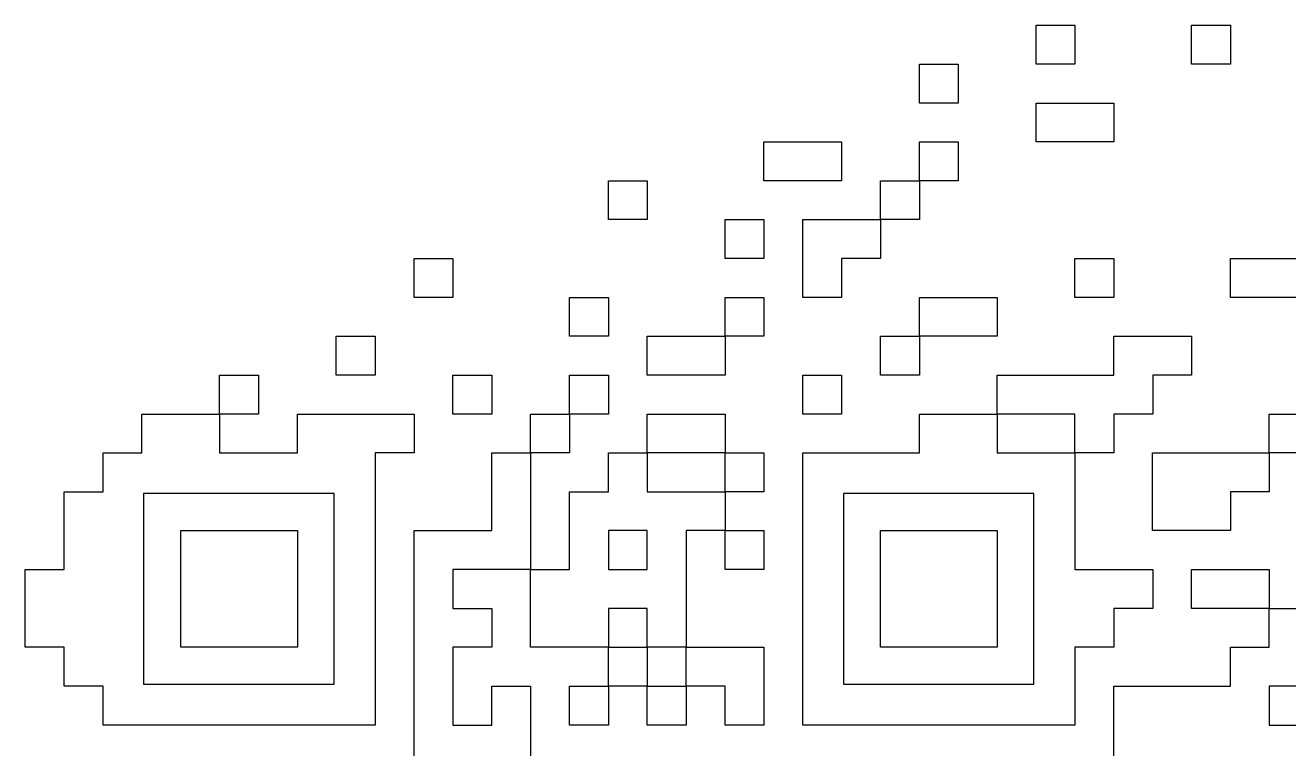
# Model space of a CAD drawing. Extents: x 1.41 to 9.86, y -5.67 to -2.11.
# Drawn here: x 2.478 to 3.073, y -5.21 to -4.869 of the extents above; entities that cross this region are included whole.
import ezdxf

# ---------------------------------------------------------------- set-up
doc = ezdxf.new("R2010")
doc.units = 0
doc.header["$MEASUREMENT"] = 0
doc.layers.add('BLACK', color=7, linetype='CONTINUOUS')

msp = doc.modelspace()

# ---------------------------------------------------------------- linework, layer by layer
at = {"layer": 'BLACK', "linetype": 'CONTINUOUS'}
for p, q in [((2.95418, -4.88723), (2.95418, -4.86889)), ((2.95418, -4.86889), (2.95419, -4.86889)), ((2.95419, -4.86889), (2.95419, -4.86889)), ((2.95419, -4.86889), (2.97252, -4.86889)), ((2.97252, -4.86889), (2.97252, -4.86889)), ((2.97252, -4.86889), (2.97252, -4.88723)), ((2.97252, -4.86889), (2.97252, -4.86889)), ((3.02752, -4.88723), (3.02752, -4.86889)), ((3.02752, -4.86889), (3.02752, -4.86889)), ((3.02752, -4.86889), (3.02752, -4.86889)), ((3.02752, -4.86889), (3.04585, -4.86889)), ((3.04585, -4.86889), (3.04586, -4.86889)), ((3.04586, -4.86889), (3.04586, -4.86889)), ((3.04586, -4.86889), (3.04586, -4.88723)), ((2.89918, -4.90556), (2.89918, -4.88723)), ((2.89918, -4.88723), (2.89919, -4.88723)), ((2.89919, -4.88723), (2.89919, -4.88723)), ((2.89919, -4.88723), (2.91752, -4.88723)), ((2.91752, -4.88723), (2.91752, -4.88723)), ((2.91752, -4.88723), (2.91752, -4.88723)), ((2.91752, -4.88723), (2.91752, -4.90556)), ((2.95419, -4.88723), (2.95418, -4.88723)), ((2.97252, -4.88723), (2.95419, -4.88723)), ((2.95419, -4.88723), (2.95419, -4.88723)), ((2.97252, -4.88723), (2.97252, -4.88723)), ((2.97252, -4.88723), (2.97252, -4.88723)), ((3.04585, -4.88723), (3.02752, -4.88723)), ((3.02752, -4.88723), (3.02752, -4.88723)), ((3.02752, -4.88723), (3.02752, -4.88723)), ((3.04586, -4.88723), (3.04585, -4.88723)), ((3.04586, -4.88723), (3.04586, -4.88723)), ((2.89919, -4.90556), (2.89918, -4.90556)), ((2.91752, -4.90556), (2.89919, -4.90556)), ((2.89919, -4.90556), (2.89919, -4.90556)), ((2.91752, -4.90556), (2.91752, -4.90556)), ((2.91752, -4.90556), (2.91752, -4.90556)), ((2.91752, -4.90556), (2.91752, -4.90556)), ((2.95418, -4.92389), (2.95418, -4.90556)), ((2.95418, -4.90556), (2.95419, -4.90556)), ((2.95419, -4.90556), (2.95419, -4.90556)), ((2.95419, -4.90556), (2.99085, -4.90556)), ((2.99085, -4.90556), (2.99086, -4.90556)), ((2.99086, -4.90556), (2.99086, -4.90556)), ((2.99086, -4.90556), (2.99086, -4.92389)), ((2.82585, -4.94223), (2.82585, -4.92389)), ((2.82585, -4.92389), (2.82585, -4.92389)), ((2.82585, -4.92389), (2.82585, -4.92389)), ((2.82585, -4.92389), (2.86252, -4.92389)), ((2.86252, -4.92389), (2.86252, -4.92389)), ((2.86252, -4.92389), (2.86252, -4.92389)), ((2.86252, -4.92389), (2.86252, -4.94223)), ((2.89918, -4.94222), (2.89918, -4.92389)), ((2.89918, -4.92389), (2.89919, -4.92389)), ((2.89919, -4.92389), (2.89919, -4.92389)), ((2.89919, -4.92389), (2.91752, -4.92389)), ((2.91752, -4.92389), (2.91752, -4.92389)), ((2.91752, -4.92389), (2.91752, -4.92389)), ((2.91752, -4.92389), (2.91752, -4.94223)), ((2.95419, -4.92389), (2.95418, -4.92389)), ((2.95419, -4.9239), (2.95419, -4.92389)), ((2.99085, -4.9239), (2.95419, -4.9239)), ((2.99086, -4.92389), (2.99085, -4.9239)), ((2.99086, -4.92389), (2.99086, -4.92389)), ((2.99086, -4.92389), (2.99086, -4.92389)), ((2.75252, -4.94223), (2.75252, -4.94222)), ((2.75252, -4.94222), (2.77085, -4.94222)), ((2.75252, -4.96056), (2.75252, -4.94223)), ((2.75252, -4.94223), (2.75252, -4.94223)), ((2.77085, -4.94222), (2.77085, -4.94223)), ((2.77085, -4.94223), (2.77086, -4.94223)), ((2.77086, -4.94223), (2.77086, -4.96056)), ((2.82585, -4.94223), (2.82585, -4.94223)), ((2.86252, -4.94223), (2.82585, -4.94223)), ((2.82585, -4.94223), (2.82585, -4.94223)), ((2.86252, -4.94223), (2.86252, -4.94223)), ((2.86252, -4.94223), (2.86252, -4.94223)), ((2.86252, -4.94223), (2.86252, -4.94223)), ((2.88085, -4.94223), (2.88085, -4.94222)), ((2.88085, -4.94222), (2.89918, -4.94222)), ((2.88085, -4.96056), (2.88085, -4.94223)), ((2.88085, -4.94223), (2.88085, -4.94223)), ((2.91752, -4.94223), (2.89919, -4.94223)), ((2.89919, -4.94223), (2.89919, -4.96056)), ((2.91752, -4.94223), (2.91752, -4.94223)), ((2.91752, -4.94223), (2.91752, -4.94223)), ((2.75252, -4.96056), (2.75252, -4.96056)), ((2.77085, -4.96056), (2.75252, -4.96056)), ((2.75252, -4.96056), (2.75252, -4.96056)), ((2.77086, -4.96056), (2.77085, -4.96056)), ((2.77085, -4.96056), (2.77085, -4.96056)), ((2.77086, -4.96056), (2.77086, -4.96056)), ((2.80752, -4.97889), (2.80752, -4.96056)), ((2.80752, -4.96056), (2.80752, -4.96056)), ((2.80752, -4.96056), (2.80752, -4.96056)), ((2.80752, -4.96056), (2.82585, -4.96056)), ((2.82585, -4.96056), (2.82585, -4.96056)), ((2.82585, -4.96056), (2.82586, -4.96056)), ((2.82586, -4.96056), (2.82586, -4.97889)), ((2.84418, -4.99723), (2.84418, -4.96056)), ((2.84418, -4.96056), (2.84418, -4.96056)), ((2.84418, -4.96056), (2.84419, -4.96056)), ((2.84419, -4.96056), (2.88085, -4.96056)), ((2.89919, -4.96056), (2.88085, -4.96056)), ((2.88085, -4.96056), (2.88085, -4.97889)), ((2.89919, -4.96056), (2.89919, -4.96056)), ((2.89919, -4.96056), (2.89919, -4.96056)), ((2.89919, -4.96056), (2.89919, -4.96056)), ((2.66085, -4.97889), (2.66085, -4.97889)), ((2.66085, -4.97889), (2.67919, -4.97889)), ((2.66085, -4.99723), (2.66085, -4.97889)), ((2.66085, -4.97889), (2.66085, -4.97889)), ((2.67919, -4.97889), (2.67919, -4.97889)), ((2.67919, -4.97889), (2.67919, -4.97889)), ((2.67919, -4.97889), (2.67919, -4.99723)), ((2.80752, -4.97889), (2.80752, -4.97889)), ((2.80752, -4.97889), (2.80752, -4.97889)), ((2.82585, -4.97889), (2.80752, -4.97889)), ((2.80752, -4.97889), (2.80752, -4.97889)), ((2.82586, -4.97889), (2.82585, -4.97889)), ((2.82585, -4.97889), (2.82585, -4.97889)), ((2.82586, -4.97889), (2.82586, -4.97889)), ((2.88085, -4.97889), (2.86252, -4.97889)), ((2.86252, -4.97889), (2.86252, -4.99723)), ((2.88085, -4.97889), (2.88085, -4.97889)), ((2.88085, -4.97889), (2.88085, -4.97889)), ((2.97252, -4.99723), (2.97252, -4.97889)), ((2.97252, -4.97889), (2.97252, -4.97889)), ((2.97252, -4.97889), (2.97252, -4.97889)), ((2.97252, -4.97889), (2.99085, -4.97889)), ((2.99085, -4.97889), (2.99086, -4.97889)), ((2.99086, -4.97889), (2.99086, -4.97889)), ((2.99086, -4.97889), (2.99086, -4.99723)), ((3.04585, -4.99723), (3.04585, -4.97889)), ((3.04585, -4.97889), (3.04585, -4.97889)), ((3.04585, -4.97889), (3.04585, -4.97889)), ((3.04585, -4.97889), (3.08252, -4.97889)), ((2.67919, -4.99723), (2.66085, -4.99723)), ((2.66085, -4.99723), (2.66085, -4.99723)), ((2.66085, -4.99723), (2.66085, -4.99723)), ((2.67919, -4.99723), (2.67919, -4.99723)), ((2.67919, -4.99723), (2.67919, -4.99723)), ((2.73418, -4.99723), (2.73418, -4.99722)), ((2.73418, -4.99722), (2.73419, -4.99722)), ((2.73418, -5.01556), (2.73418, -4.99723)), ((2.73419, -4.99722), (2.75252, -4.99722)), ((2.75252, -4.99722), (2.75252, -4.99722)), ((2.75252, -4.99722), (2.75252, -4.99723)), ((2.75252, -4.99723), (2.75252, -5.01556)), ((2.80752, -4.99723), (2.80752, -4.99722)), ((2.80752, -4.99722), (2.80752, -4.99722)), ((2.80752, -4.99722), (2.82585, -4.99722)), ((2.80752, -5.01556), (2.80752, -4.99723)), ((2.82585, -4.99722), (2.82585, -4.99722)), ((2.82585, -4.99722), (2.82586, -4.99723)), ((2.82586, -4.99723), (2.82586, -5.01556)), ((2.84419, -4.99723), (2.84418, -4.99723)), ((2.84418, -4.99723), (2.84418, -4.99723)), ((2.86252, -4.99723), (2.84419, -4.99723)), ((2.86252, -4.99723), (2.86252, -4.99723)), ((2.86252, -4.99723), (2.86252, -4.99723)), ((2.86252, -4.99723), (2.86252, -4.99723)), ((2.89918, -4.99723), (2.89919, -4.99722)), ((2.89918, -5.01556), (2.89918, -4.99723)), ((2.89919, -4.99722), (2.89919, -4.99722)), ((2.89919, -4.99722), (2.93585, -4.99722)), ((2.93585, -4.99722), (2.93585, -4.99722)), ((2.93585, -4.99722), (2.93586, -4.99723)), ((2.93586, -4.99723), (2.93586, -5.01556)), ((2.99085, -4.99723), (2.97252, -4.99723)), ((2.97252, -4.99723), (2.97252, -4.99723)), ((2.97252, -4.99723), (2.97252, -4.99723)), ((2.99086, -4.99723), (2.99085, -4.99723)), ((2.99086, -4.99723), (2.99086, -4.99723)), ((3.08252, -4.99723), (3.04585, -4.99723)), ((3.04585, -4.99723), (3.04585, -4.99723)), ((3.04585, -4.99723), (3.04585, -4.99723)), ((2.62418, -5.03389), (2.62418, -5.01556)), ((2.62418, -5.01556), (2.62418, -5.01556)), ((2.62418, -5.01556), (2.62419, -5.01556)), ((2.62419, -5.01556), (2.64252, -5.01556)), ((2.64252, -5.01556), (2.64252, -5.01556)), ((2.64252, -5.01556), (2.64252, -5.01556)), ((2.64252, -5.01556), (2.64252, -5.03389)), ((2.73418, -5.01556), (2.73418, -5.01556)), ((2.73419, -5.01556), (2.73418, -5.01556)), ((2.75252, -5.01556), (2.73419, -5.01556)), ((2.75252, -5.01556), (2.75252, -5.01556)), ((2.75252, -5.01556), (2.75252, -5.01556)), ((2.77085, -5.03389), (2.77085, -5.01556)), ((2.77085, -5.01556), (2.77085, -5.01556)), ((2.77085, -5.01556), (2.77085, -5.01556)), ((2.77085, -5.01556), (2.80752, -5.01556)), ((2.82585, -5.01556), (2.80752, -5.01556)), ((2.80752, -5.01556), (2.80752, -5.03389)), ((2.82586, -5.01556), (2.82585, -5.01556)), ((2.82585, -5.01556), (2.82585, -5.01556)), ((2.88085, -5.03389), (2.88085, -5.01556)), ((2.88085, -5.01556), (2.88085, -5.01556)), ((2.88085, -5.01556), (2.88085, -5.01556)), ((2.88085, -5.01556), (2.89918, -5.01556)), ((2.93585, -5.01556), (2.89919, -5.01556)), ((2.89919, -5.01556), (2.89919, -5.03389)), ((2.93586, -5.01556), (2.93585, -5.01556)), ((2.93586, -5.01556), (2.93586, -5.01556)), ((2.99085, -5.03389), (2.99085, -5.01556)), ((2.99085, -5.01556), (2.99085, -5.01556)), ((2.99085, -5.01556), (2.99085, -5.01556)), ((2.99085, -5.01556), (3.00919, -5.01556)), ((3.00919, -5.01556), (3.00919, -5.01556)), ((3.00919, -5.01556), (3.00919, -5.01556)), ((3.00919, -5.01556), (3.02752, -5.01556)), ((3.02752, -5.01556), (3.02752, -5.03389)), ((3.02752, -5.01556), (3.02752, -5.01556)), ((3.02752, -5.01556), (3.02752, -5.01556)), ((2.56918, -5.05222), (2.56918, -5.03389)), ((2.56918, -5.03389), (2.56918, -5.03389)), ((2.56918, -5.03389), (2.56919, -5.03389)), ((2.56919, -5.03389), (2.58752, -5.03389)), ((2.58752, -5.03389), (2.58752, -5.03389)), ((2.58752, -5.03389), (2.58752, -5.03389)), ((2.58752, -5.03389), (2.58752, -5.05223)), ((2.62418, -5.03389), (2.62418, -5.03389)), ((2.62419, -5.03389), (2.62418, -5.03389)), ((2.64252, -5.03389), (2.62419, -5.03389)), ((2.64252, -5.03389), (2.64252, -5.03389)), ((2.64252, -5.03389), (2.64252, -5.03389)), ((2.64252, -5.03389), (2.64252, -5.03389)), ((2.67918, -5.03389), (2.67919, -5.03389)), ((2.67918, -5.05223), (2.67918, -5.03389)), ((2.67918, -5.03389), (2.67918, -5.03389)), ((2.67919, -5.03389), (2.69752, -5.03389)), ((2.69752, -5.03389), (2.69752, -5.03389)), ((2.69752, -5.03389), (2.69752, -5.03389)), ((2.69752, -5.03389), (2.69752, -5.05223)), ((2.73418, -5.05222), (2.73418, -5.03389)), ((2.73418, -5.03389), (2.73418, -5.03389)), ((2.73418, -5.03389), (2.73419, -5.03389)), ((2.73419, -5.03389), (2.75252, -5.03389)), ((2.75252, -5.03389), (2.75252, -5.03389)), ((2.75252, -5.03389), (2.75252, -5.03389)), ((2.75252, -5.03389), (2.75252, -5.05223)), ((2.80752, -5.03389), (2.77085, -5.03389)), ((2.77085, -5.03389), (2.77085, -5.03389)), ((2.77085, -5.03389), (2.77085, -5.03389)), ((2.80752, -5.03389), (2.80752, -5.03389)), ((2.80752, -5.03389), (2.80752, -5.03389)), ((2.84418, -5.05223), (2.84418, -5.03389)), ((2.84418, -5.03389), (2.84418, -5.03389)), ((2.84418, -5.03389), (2.84419, -5.03389)), ((2.84419, -5.03389), (2.86252, -5.03389)), ((2.86252, -5.03389), (2.86252, -5.03389)), ((2.86252, -5.03389), (2.86252, -5.03389)), ((2.86252, -5.03389), (2.86252, -5.05223)), ((2.88085, -5.03389), (2.88085, -5.03389)), ((2.89919, -5.03389), (2.88085, -5.03389)), ((2.88085, -5.03389), (2.88085, -5.03389)), ((2.89919, -5.03389), (2.89919, -5.03389)), ((2.89919, -5.03389), (2.89919, -5.03389)), ((2.89919, -5.03389), (2.89919, -5.03389)), ((2.93585, -5.05222), (2.93585, -5.03389)), ((2.93585, -5.03389), (2.93585, -5.03389)), ((2.93585, -5.03389), (2.93585, -5.03389)), ((2.93585, -5.03389), (2.99085, -5.03389)), ((3.02752, -5.03389), (3.00919, -5.03389)), ((3.00919, -5.03389), (3.00919, -5.05223)), ((3.02752, -5.03389), (3.02752, -5.03389)), ((3.02752, -5.03389), (3.02752, -5.03389)), ((3.02752, -5.03389), (3.02752, -5.03389)), ((2.53252, -5.05223), (2.53252, -5.05222)), ((2.53252, -5.05222), (2.53252, -5.05222)), ((2.53252, -5.05222), (2.55085, -5.05222)), ((2.53252, -5.07056), (2.53252, -5.05223)), ((2.55085, -5.05222), (2.55085, -5.05222)), ((2.55085, -5.05222), (2.55085, -5.05222)), ((2.55085, -5.05222), (2.56918, -5.05222)), ((2.58752, -5.05223), (2.56919, -5.05223)), ((2.56919, -5.05223), (2.56919, -5.07056)), ((2.58752, -5.05223), (2.58752, -5.05223)), ((2.58752, -5.05223), (2.58752, -5.05223)), ((2.60585, -5.05223), (2.60585, -5.05222)), ((2.60585, -5.05222), (2.60585, -5.05222)), ((2.60585, -5.05222), (2.66085, -5.05222)), ((2.60585, -5.07056), (2.60585, -5.05223)), ((2.66085, -5.05222), (2.66085, -5.05222)), ((2.66085, -5.05222), (2.66085, -5.05223)), ((2.66085, -5.05223), (2.66085, -5.07056)), ((2.67919, -5.05223), (2.67918, -5.05223)), ((2.67918, -5.05223), (2.67918, -5.05223)), ((2.69752, -5.05223), (2.67919, -5.05223)), ((2.69752, -5.05223), (2.69752, -5.05223)), ((2.69752, -5.05223), (2.69752, -5.05223)), ((2.71585, -5.05223), (2.71585, -5.05222)), ((2.71585, -5.05222), (2.71585, -5.05222)), ((2.71585, -5.05222), (2.73418, -5.05222)), ((2.71585, -5.07056), (2.71585, -5.05223)), ((2.75252, -5.05223), (2.73419, -5.05223)), ((2.73419, -5.05223), (2.73419, -5.07056)), ((2.75252, -5.05223), (2.75252, -5.05223)), ((2.75252, -5.05223), (2.75252, -5.05223)), ((2.75252, -5.05223), (2.75252, -5.05223)), ((2.77085, -5.05223), (2.77085, -5.05222)), ((2.77085, -5.05222), (2.77085, -5.05222)), ((2.77085, -5.05222), (2.80752, -5.05222)), ((2.77085, -5.07056), (2.77085, -5.05223)), ((2.80752, -5.05222), (2.80752, -5.05222)), ((2.80752, -5.05222), (2.80752, -5.05223)), ((2.80752, -5.05223), (2.80752, -5.07056)), ((2.84418, -5.05223), (2.84418, -5.05223)), ((2.84418, -5.05223), (2.84418, -5.05223)), ((2.84419, -5.05223), (2.84418, -5.05223)), ((2.86252, -5.05223), (2.84419, -5.05223)), ((2.86252, -5.05223), (2.86252, -5.05223)), ((2.86252, -5.05223), (2.86252, -5.05223)), ((2.86252, -5.05223), (2.86252, -5.05223)), ((2.89918, -5.05223), (2.89919, -5.05222)), ((2.89918, -5.07056), (2.89918, -5.05223)), ((2.89919, -5.05222), (2.89919, -5.05222)), ((2.89919, -5.05222), (2.93585, -5.05222)), ((2.93586, -5.05223), (2.93586, -5.07056)), ((2.97252, -5.05223), (2.93586, -5.05223)), ((2.97252, -5.07056), (2.97252, -5.05223)), ((3.00919, -5.05223), (2.99086, -5.05223)), ((2.99086, -5.05223), (2.99086, -5.07056)), ((3.00919, -5.05223), (3.00919, -5.05223)), ((3.00919, -5.05223), (3.00919, -5.05223)), ((3.06419, -5.05223), (3.06419, -5.05222)), ((3.06419, -5.05222), (3.06419, -5.05222)), ((3.06419, -5.05222), (3.08252, -5.05222)), ((3.06419, -5.07056), (3.06419, -5.05223)), ((2.51418, -5.08889), (2.51418, -5.07056)), ((2.51418, -5.07056), (2.51418, -5.07056)), ((2.51418, -5.07056), (2.51419, -5.07056)), ((2.51419, -5.07056), (2.53252, -5.07056)), ((2.56919, -5.07056), (2.60585, -5.07056)), ((2.66085, -5.07056), (2.64252, -5.07056)), ((2.64252, -5.07056), (2.64252, -5.19889)), ((2.66085, -5.07056), (2.66085, -5.07056)), ((2.66085, -5.07056), (2.66085, -5.07056)), ((2.66085, -5.07056), (2.66085, -5.07056)), ((2.69752, -5.08889), (2.69752, -5.07056)), ((2.69752, -5.07056), (2.69752, -5.07056)), ((2.69752, -5.07056), (2.69752, -5.07056)), ((2.69752, -5.07056), (2.71585, -5.07056)), ((2.73419, -5.07056), (2.71585, -5.07056)), ((2.71585, -5.07056), (2.71585, -5.08889)), ((2.73419, -5.07056), (2.73419, -5.07056)), ((2.73419, -5.07056), (2.73419, -5.07056)), ((2.73419, -5.07056), (2.73419, -5.07056)), ((2.75252, -5.08889), (2.75252, -5.07056)), ((2.75252, -5.07056), (2.75252, -5.07056)), ((2.75252, -5.07056), (2.75252, -5.07056)), ((2.75252, -5.07056), (2.77085, -5.07056)), ((2.77086, -5.07056), (2.77086, -5.08889)), ((2.80752, -5.07056), (2.77086, -5.07056)), ((2.80752, -5.07056), (2.82585, -5.07056)), ((2.80752, -5.08889), (2.80752, -5.07056)), ((2.82585, -5.07056), (2.82585, -5.07056)), ((2.82585, -5.07056), (2.82586, -5.07056)), ((2.82586, -5.07056), (2.82586, -5.08889)), ((2.84418, -5.19889), (2.84418, -5.07056)), ((2.84418, -5.07056), (2.84419, -5.07056)), ((2.84419, -5.07056), (2.84419, -5.07056)), ((2.84419, -5.07056), (2.89918, -5.07056)), ((2.93586, -5.07056), (2.97252, -5.07056)), ((2.99085, -5.07056), (2.97252, -5.07056)), ((2.97252, -5.07056), (2.97252, -5.12556)), ((2.99086, -5.07056), (2.99085, -5.07056)), ((2.99086, -5.07056), (2.99086, -5.07056)), ((2.99086, -5.07056), (2.99086, -5.07056)), ((3.00918, -5.10723), (3.00918, -5.07056)), ((3.00918, -5.07056), (3.00919, -5.07056)), ((3.00919, -5.07056), (3.00919, -5.07056)), ((3.00919, -5.07056), (3.06419, -5.07056)), ((3.08252, -5.07056), (3.06419, -5.07056)), ((3.06419, -5.07056), (3.06419, -5.08889)), ((2.49585, -5.12556), (2.49585, -5.08889)), ((2.49585, -5.08889), (2.49585, -5.08889)), ((2.49585, -5.08889), (2.49585, -5.08889)), ((2.49585, -5.08889), (2.51418, -5.08889)), ((2.53335, -5.08973), (2.53335, -5.17958)), ((2.62321, -5.08973), (2.53335, -5.08973)), ((2.62321, -5.17958), (2.62321, -5.08973)), ((2.69752, -5.10722), (2.69752, -5.08889)), ((2.69752, -5.08889), (2.69752, -5.08889)), ((2.69752, -5.08889), (2.69752, -5.08889)), ((2.71585, -5.08889), (2.71585, -5.08889)), ((2.71585, -5.08889), (2.71585, -5.08889)), ((2.71585, -5.08889), (2.71585, -5.12556)), ((2.73418, -5.12556), (2.73418, -5.08889)), ((2.73418, -5.08889), (2.73418, -5.08889)), ((2.73418, -5.08889), (2.73418, -5.08889)), ((2.73418, -5.08889), (2.73418, -5.08889)), ((2.73418, -5.08889), (2.73418, -5.08889)), ((2.73418, -5.08889), (2.73418, -5.08889)), ((2.73418, -5.08889), (2.73419, -5.08889)), ((2.73419, -5.08889), (2.73419, -5.08889)), ((2.73419, -5.08889), (2.75252, -5.08889)), ((2.77086, -5.08889), (2.80752, -5.08889)), ((2.82585, -5.08889), (2.80752, -5.08889)), ((2.80752, -5.08889), (2.80752, -5.10722)), ((2.82586, -5.08889), (2.82585, -5.08889)), ((2.82585, -5.08889), (2.82585, -5.08889)), ((2.86336, -5.08973), (2.86336, -5.17958)), ((2.95321, -5.08973), (2.86336, -5.08973)), ((2.95321, -5.17958), (2.95321, -5.08973)), ((3.06419, -5.08889), (3.04586, -5.08889)), ((3.04586, -5.08889), (3.04586, -5.10723)), ((3.06419, -5.08889), (3.06419, -5.08889)), ((3.06419, -5.08889), (3.06419, -5.08889)), ((3.06419, -5.08889), (3.06419, -5.08889)), ((2.55085, -5.16222), (2.55085, -5.10722)), ((2.55085, -5.10722), (2.55085, -5.10722)), ((2.55085, -5.10722), (2.55085, -5.10722)), ((2.55085, -5.10722), (2.60585, -5.10722)), ((2.60585, -5.10722), (2.60585, -5.10722)), ((2.60585, -5.10722), (2.60585, -5.10722)), ((2.60585, -5.10722), (2.60585, -5.16222)), ((2.66085, -5.21722), (2.66085, -5.10722)), ((2.66085, -5.10722), (2.66085, -5.10722)), ((2.66085, -5.10722), (2.66085, -5.10722)), ((2.66085, -5.10722), (2.69752, -5.10722)), ((2.75252, -5.10723), (2.75252, -5.12556)), ((2.77085, -5.10723), (2.75252, -5.10723)), ((2.77085, -5.12556), (2.77085, -5.10723)), ((2.80752, -5.10723), (2.78919, -5.10723)), ((2.78919, -5.10723), (2.78919, -5.16222)), ((2.80752, -5.10722), (2.82585, -5.10722)), ((2.80752, -5.12556), (2.80752, -5.10723)), ((2.82585, -5.10722), (2.82585, -5.10722)), ((2.82585, -5.10722), (2.82586, -5.10722)), ((2.82586, -5.10722), (2.82586, -5.12556)), ((2.88085, -5.16222), (2.88085, -5.10722)), ((2.88085, -5.10722), (2.88085, -5.10722)), ((2.88085, -5.10722), (2.88085, -5.10722)), ((2.88085, -5.10722), (2.93585, -5.10722)), ((2.93585, -5.10722), (2.93585, -5.10722)), ((2.93585, -5.10722), (2.93586, -5.10722)), ((2.93586, -5.10722), (2.93586, -5.16222)), ((3.00919, -5.10723), (3.00918, -5.10723)), ((3.00918, -5.10723), (3.00918, -5.10723)), ((3.04585, -5.10723), (3.00919, -5.10723)), ((3.00919, -5.10723), (3.00919, -5.10723)), ((3.04586, -5.10723), (3.04585, -5.10723)), ((3.04586, -5.10723), (3.04586, -5.10723)), ((2.47752, -5.16222), (2.47752, -5.12556)), ((2.47752, -5.12556), (2.47752, -5.12556)), ((2.47752, -5.12556), (2.47752, -5.12556)), ((2.47752, -5.12556), (2.49585, -5.12556)), ((2.69752, -5.12556), (2.67919, -5.12556)), ((2.67919, -5.12556), (2.67919, -5.14389)), ((2.71585, -5.12556), (2.69752, -5.12556)), ((2.69752, -5.12556), (2.69752, -5.12556)), ((2.69752, -5.12556), (2.69752, -5.12556)), ((2.71585, -5.12556), (2.73418, -5.12556)), ((2.71585, -5.16222), (2.71585, -5.12556)), ((2.75252, -5.12556), (2.77085, -5.12556)), ((2.82585, -5.12556), (2.80752, -5.12556)), ((2.80752, -5.12556), (2.80752, -5.12556)), ((2.80752, -5.12556), (2.80752, -5.12556)), ((2.82586, -5.12556), (2.82585, -5.12556)), ((2.82585, -5.12556), (2.82585, -5.12556)), ((2.97252, -5.12556), (3.00919, -5.12556)), ((3.00919, -5.12556), (3.00919, -5.12556)), ((3.00919, -5.12556), (3.00919, -5.12556)), ((3.00919, -5.12556), (3.00919, -5.14389)), ((3.02752, -5.14389), (3.02752, -5.12556)), ((3.02752, -5.12556), (3.02752, -5.12556)), ((3.02752, -5.12556), (3.02752, -5.12556)), ((3.02752, -5.12556), (3.06419, -5.12556)), ((3.06419, -5.12556), (3.06419, -5.12556)), ((3.06419, -5.12556), (3.06419, -5.12556)), ((3.06419, -5.12556), (3.06419, -5.14389)), ((2.67919, -5.14389), (2.69752, -5.14389)), ((2.69752, -5.14389), (2.69752, -5.14389)), ((2.69752, -5.14389), (2.69752, -5.14389)), ((2.69752, -5.14389), (2.69752, -5.16222)), ((2.75252, -5.14389), (2.75252, -5.16222)), ((2.77085, -5.14389), (2.75252, -5.14389)), ((2.77085, -5.16222), (2.77085, -5.14389)), ((3.00919, -5.14389), (2.99086, -5.14389)), ((2.99086, -5.14389), (2.99086, -5.16222)), ((3.00919, -5.14389), (3.00919, -5.14389)), ((3.00919, -5.14389), (3.00919, -5.14389)), ((3.06419, -5.14389), (3.02752, -5.14389)), ((3.02752, -5.14389), (3.02752, -5.14389)), ((3.02752, -5.14389), (3.02752, -5.14389)), ((3.06419, -5.16222), (3.06419, -5.14389)), ((3.06419, -5.14389), (3.08252, -5.14389)), ((2.47752, -5.16223), (2.47752, -5.16222)), ((2.49585, -5.16223), (2.47752, -5.16223)), ((2.47752, -5.16223), (2.47752, -5.16223)), ((2.49585, -5.17959), (2.49585, -5.16223)), ((2.55085, -5.16223), (2.55085, -5.16222)), ((2.60585, -5.16223), (2.55085, -5.16223)), ((2.55085, -5.16223), (2.55085, -5.16223)), ((2.60585, -5.16222), (2.60585, -5.16223)), ((2.60585, -5.16223), (2.60585, -5.16223)), ((2.69752, -5.16223), (2.67919, -5.16223)), ((2.67919, -5.16223), (2.67919, -5.19889)), ((2.69752, -5.16222), (2.69752, -5.16222)), ((2.69752, -5.16222), (2.69752, -5.16223)), ((2.69752, -5.16223), (2.69752, -5.16223)), ((2.71585, -5.16223), (2.71585, -5.16222)), ((2.75252, -5.16223), (2.71585, -5.16223)), ((2.71585, -5.16223), (2.71585, -5.16223)), ((2.75252, -5.16222), (2.77085, -5.16222)), ((2.75252, -5.18056), (2.75252, -5.16223)), ((2.77086, -5.16223), (2.77086, -5.18056)), ((2.78918, -5.16223), (2.77086, -5.16223)), ((2.78918, -5.18056), (2.78918, -5.16223)), ((2.78919, -5.16222), (2.82585, -5.16222)), ((2.82585, -5.16222), (2.82585, -5.16222)), ((2.82585, -5.16222), (2.82586, -5.16222)), ((2.82586, -5.16222), (2.82586, -5.19889)), ((2.88085, -5.16223), (2.88085, -5.16222)), ((2.93585, -5.16223), (2.88085, -5.16223)), ((2.88085, -5.16223), (2.88085, -5.16223)), ((2.93586, -5.16222), (2.93585, -5.16223)), ((2.93585, -5.16223), (2.93585, -5.16223)), ((2.99085, -5.16223), (2.97252, -5.16223)), ((2.97252, -5.16223), (2.97252, -5.19889)), ((2.99086, -5.16223), (2.99085, -5.16223)), ((2.99086, -5.16222), (2.99086, -5.16222)), ((2.99086, -5.16222), (2.99086, -5.16223)), ((3.04585, -5.18056), (3.04585, -5.16222)), ((3.04585, -5.16222), (3.04585, -5.16222)), ((3.04585, -5.16222), (3.04585, -5.16222)), ((3.04585, -5.16222), (3.06419, -5.16222)), ((2.49585, -5.18056), (2.49585, -5.17959)), ((2.51418, -5.18056), (2.49585, -5.18056)), ((2.49585, -5.18056), (2.49585, -5.18056)), ((2.49585, -5.18056), (2.49585, -5.18056)), ((2.51418, -5.19889), (2.51418, -5.18056)), ((2.53335, -5.17958), (2.62321, -5.17958)), ((2.69752, -5.19889), (2.69752, -5.18056)), ((2.69752, -5.18056), (2.69752, -5.18056)), ((2.69752, -5.18056), (2.69752, -5.18056)), ((2.69752, -5.18056), (2.71585, -5.18056)), ((2.71585, -5.18056), (2.71585, -5.18056)), ((2.71585, -5.18056), (2.71585, -5.18056)), ((2.71585, -5.18056), (2.71585, -5.21722)), ((2.73418, -5.19889), (2.73418, -5.18056)), ((2.73418, -5.18056), (2.73418, -5.18056)), ((2.73418, -5.18056), (2.73419, -5.18056)), ((2.73419, -5.18056), (2.75252, -5.18056)), ((2.77085, -5.18056), (2.75252, -5.18056)), ((2.75252, -5.18056), (2.75252, -5.19889)), ((2.77085, -5.19889), (2.77085, -5.18056)), ((2.77086, -5.18056), (2.78918, -5.18056)), ((2.80752, -5.18056), (2.78919, -5.18056)), ((2.78919, -5.18056), (2.78919, -5.19889)), ((2.80752, -5.19889), (2.80752, -5.18056)), ((2.86336, -5.17958), (2.95321, -5.17958)), ((2.99085, -5.21722), (2.99085, -5.18056)), ((2.99085, -5.18056), (2.99085, -5.18056)), ((2.99085, -5.18056), (2.99085, -5.18056)), ((2.99085, -5.18056), (3.04585, -5.18056)), ((3.08252, -5.18056), (3.06419, -5.18056)), ((3.06419, -5.18056), (3.06419, -5.19889)), ((2.51419, -5.19889), (2.51418, -5.19889)), ((2.51418, -5.19889), (2.51418, -5.19889)), ((2.64252, -5.19889), (2.51419, -5.19889)), ((2.64252, -5.19889), (2.64252, -5.19889)), ((2.64252, -5.19889), (2.64252, -5.19889)), ((2.67919, -5.19889), (2.69752, -5.19889)), ((2.73419, -5.19889), (2.73418, -5.19889)), ((2.73418, -5.19889), (2.73418, -5.19889)), ((2.75252, -5.19889), (2.73419, -5.19889)), ((2.75252, -5.19889), (2.75252, -5.19889)), ((2.75252, -5.19889), (2.75252, -5.19889)), ((2.78919, -5.19889), (2.77085, -5.19889)), ((2.77085, -5.19889), (2.77085, -5.19889)), ((2.77085, -5.19889), (2.77085, -5.19889)), ((2.78919, -5.19889), (2.78919, -5.19889)), ((2.78919, -5.19889), (2.78919, -5.19889)), ((2.82585, -5.19889), (2.80752, -5.19889)), ((2.80752, -5.19889), (2.80752, -5.19889)), ((2.80752, -5.19889), (2.80752, -5.19889)), ((2.82586, -5.19889), (2.82585, -5.19889)), ((2.82585, -5.19889), (2.82585, -5.19889)), ((2.82586, -5.19889), (2.82586, -5.19889)), ((2.84419, -5.19889), (2.84418, -5.19889)), ((2.97252, -5.19889), (2.84419, -5.19889)), ((2.84419, -5.19889), (2.84419, -5.19889)), ((2.97252, -5.19889), (2.97252, -5.19889)), ((2.97252, -5.19889), (2.97252, -5.19889)), ((3.06419, -5.19889), (3.08252, -5.19889))]:
    msp.add_line(p, q, dxfattribs=at)

doc.saveas('drawing.dxf')
